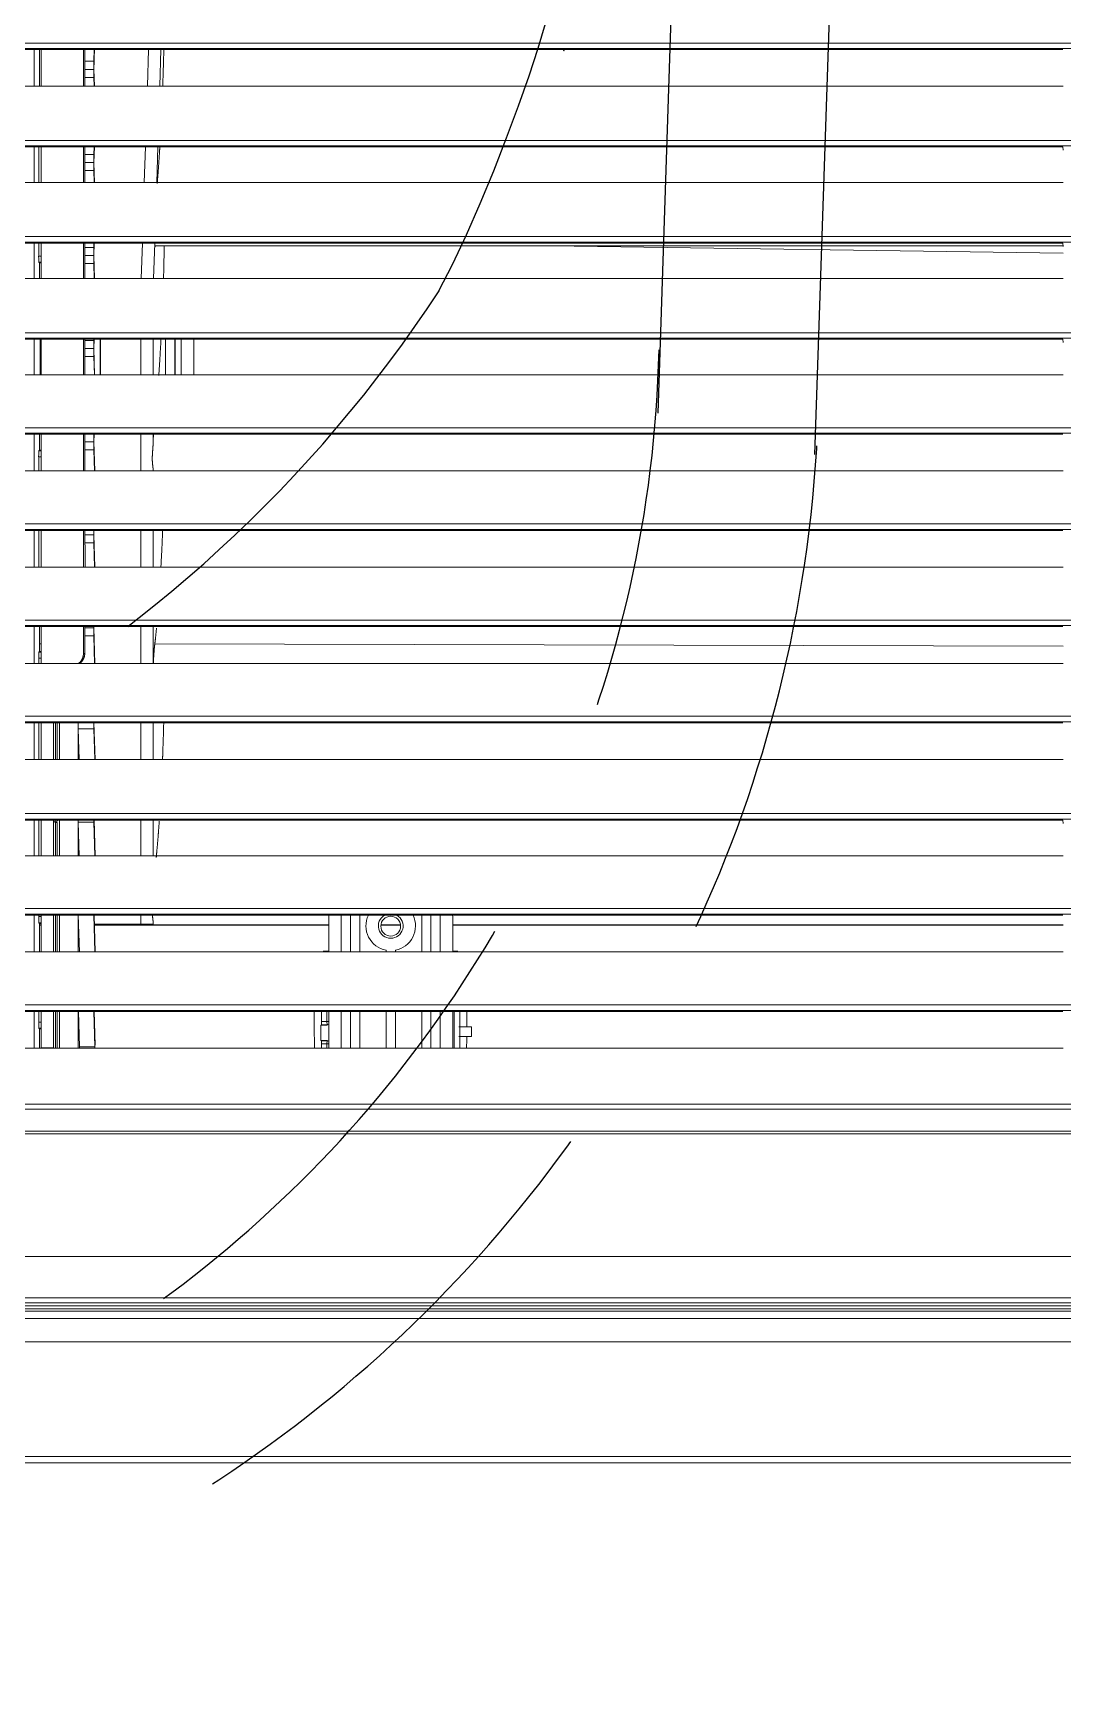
# Model space of a CAD drawing. Header units: inches. Extents: x 3778 to 56227, y -16914 to 35091.
# Drawn here: x 42725.7 to 42891, y -13116.6 to -12849.5 of the extents above; entities that cross this region are included whole.
import ezdxf

# ---------------------------------------------------------------- set-up
doc = ezdxf.new("R2010")
doc.units = ezdxf.units.IN
doc.header["$LTSCALE"] = 100
doc.header["$MEASUREMENT"] = 0
doc.linetypes.add('DH-HID2', pattern=[1.2, 0.8, -0.4])
doc.layers.add('2-con', color=2, linetype='Continuous')
doc.layers.add('FU-FURM', color=251, linetype='DH-HID2')
doc.layers.add('mark-B', color=2, linetype='Continuous', lineweight=20)

# ---------------------------------------------------------------- blocks, each defined once
blk = doc.blocks.new('cjscjdeh')
at = {"layer": 'FU-FURM', "color": 8}
for p, q in [((150668.99, 67933.39), (150679.65, 68251.53)), ((150694.15, 67926.74), (150705.03, 68251.49)), ((150649.73, 67991.94), (150650.92, 67995.89)), ((150648.27, 67987.53), (150649.73, 67991.94)), ((150646.56, 67982.68), (150648.27, 67987.53)), ((150644.66, 67977.55), (150646.56, 67982.68)), ((150642.6, 67972.28), (150644.66, 67977.55)), ((150640.43, 67967.04), (150642.6, 67972.28)), ((150638.22, 67961.97), (150640.43, 67967.04)), ((150635.99, 67957.24), (150638.22, 67961.97)), ((150633.81, 67952.99), (150635.99, 67957.24))]:
    blk.add_line(p, q, dxfattribs=at)
for centre, radius, start, end in [((150450.97, 68072.62), 218.51, 338.2072, 338.33), ((150450.97, 68072.62), 218.51, 213.0528, 326.805), ((150474.96, 67948.11), 194.25, 270.767, 358.6435), ((150481.27, 67940.8), 213.6, 270.767, 358.6433)]:
    blk.add_arc(centre, radius, start, end, dxfattribs=at)
blk = doc.blocks.new('무풍1WAY 대형')
at = {"layer": 'mark-B'}
for p, q in [((0, -25.23), (-523.58, -25.23)), ((-224.04, -24.74), (0, -24.74)), ((-486.45, -52.82), (486.43, -52.82)), ((486.43, -53.25), (-486.45, -53.25)), ((-485.68, -56.78), (485.66, -56.78)), ((485.66, -57.61), (-485.68, -57.61)), ((-207.04, -66.59), (-26.88, -66.59)), ((-110.12, -72.48), (-110.12, -66.59)), ((-109.23, -66.59), (-109.23, -72.48)), ((-109, -72.48), (-109, -66.59)), ((-109, -72.48), (-109, -66.59)), ((-107.01, -72.48), (-107.01, -66.59)), ((-107.01, -72.48), (-107.01, -66.59)), ((-105.51, -66.59), (-105.51, -72.48)), ((-105.51, -66.59), (-105.51, -72.48)), ((-104.02, -72.48), (-104.02, -66.59)), ((-104.02, -72.48), (-104.02, -66.59)), ((-99.79, -66.59), (-99.79, -72.48)), ((-99.79, -66.59), (-99.79, -72.48)), ((-98.29, -72.48), (-98.29, -66.59)), ((-98.29, -72.48), (-98.29, -66.59)), ((-94.06, -66.59), (-94.06, -72.48)), ((-94.06, -66.59), (-94.06, -72.48)), ((-92.57, -72.48), (-92.57, -66.59)), ((-92.57, -72.48), (-92.57, -66.59)), ((-91.07, -66.59), (-91.07, -72.48)), ((-91.07, -66.59), (-91.07, -72.48)), ((-89.08, -66.59), (-89.08, -72.48)), ((-89.08, -66.59), (-89.08, -72.48)), ((-88.81, -67.24), (-88.81, -66.59)), ((-87.91, -66.59), (-87.91, -67.24)), ((-51.54, -66.59), (-51.55, -66.81)), ((-49.06, -66.81), (-49.05, -66.59)), ((-48.86, -66.59), (-48.86, -72.48)), ((-45.87, -66.59), (-45.87, -72.48)), ((-45.49, -66.59), (-45.49, -72.48)), ((-45.19, -72.48), (-45.19, -66.59)), ((-44.89, -66.61), (-44.89, -72.48)), ((-42.93, -66.61), (-44.89, -66.61)), ((-42.93, -72.48), (-42.93, -66.61)), ((-42.66, -66.59), (-42.66, -69.68)), ((-41.77, -72.48), (-41.77, -66.59)), ((-110, -68.42), (-111.99, -68.42)), ((-111.99, -70.01), (-111.99, -68.42)), ((-110, -68.42), (-111.99, -68.42)), ((-111.99, -70.01), (-111.99, -68.42)), ((-88.81, -67.24), (-89.08, -67.25)), ((-88.82, -67.75), (-88.86, -67.79)), ((-88.81, -67.24), (-88.82, -67.75)), ((-88.82, -67.75), (-87.91, -67.75)), ((-87.91, -67.24), (-88.81, -67.24)), ((-87.91, -67.24), (-87.91, -67.75)), ((-87.91, -67.75), (-87.84, -67.82)), ((-87.84, -67.82), (-87.84, -70.26)), ((-51.59, -67.07), (-51.43, -72.48)), ((-51.55, -66.81), (-49.06, -66.81)), ((-51.55, -66.81), (-51.38, -72.48)), ((-48.89, -72.48), (-49.06, -66.81)), ((-110, -70.01), (-111.99, -70.01)), ((-110, -70.01), (-111.99, -70.01)), ((-88.81, -70.83), (-89.08, -70.83)), ((-88.86, -70.28), (-88.82, -70.33)), ((-88.81, -70.83), (-88.82, -70.33)), ((-87.91, -70.33), (-88.82, -70.33)), ((-88.81, -70.83), (-87.91, -70.83)), ((-88.81, -72.48), (-88.81, -70.83)), ((-87.84, -70.26), (-87.91, -70.33)), ((-87.91, -70.33), (-87.91, -70.83)), ((-87.91, -70.83), (-87.91, -72.48)), ((-42.66, -69.68), (-42.93, -69.68)), ((-42.56, -69.78), (-42.93, -69.78)), ((-42.51, -70.77), (-42.93, -70.77)), ((-42.56, -69.78), (-42.66, -69.68)), ((-42.51, -72.48), (-42.51, -70.77)), ((-482.87, -72.64), (482.85, -72.64)), ((482.85, -73.52), (-482.87, -73.52)), ((-26.96, -72.48), (-206.96, -72.48)), ((-207.04, -82.02), (-26.88, -82.02)), ((-109.71, -82.02), (-109.83, -82.14)), ((-109.83, -82.14), (-109, -82.14)), ((-109, -87.43), (-109, -82.02)), ((-109, -87.43), (-109, -82.02)), ((-107.01, -87.43), (-107.01, -82.02)), ((-107.01, -87.43), (-107.01, -82.02)), ((-105.51, -82.02), (-105.51, -87.91)), ((-105.51, -82.02), (-105.51, -87.91)), ((-104.02, -87.91), (-104.02, -82.02)), ((-104.02, -87.91), (-104.02, -82.02)), ((-99.79, -82.02), (-99.79, -82.28)), ((-99.79, -82.02), (-99.79, -82.28)), ((-98.29, -82.28), (-98.29, -82.02)), ((-98.29, -82.28), (-98.29, -82.02)), ((-94.06, -82.02), (-94.06, -87.91)), ((-94.06, -82.02), (-94.06, -87.91)), ((-92.57, -87.91), (-92.57, -82.02)), ((-92.57, -87.91), (-92.57, -82.02)), ((-91.07, -82.02), (-91.07, -87.43)), ((-91.07, -82.02), (-91.07, -87.43)), ((-89.08, -82.02), (-89.08, -87.43)), ((-89.08, -82.02), (-89.08, -87.43)), ((-89.08, -82.14), (-88.2, -82.14)), ((-88.2, -82.14), (-88.32, -82.02)), ((-51.59, -82.02), (-51.41, -87.91)), ((-51.54, -82.02), (-51.36, -87.91)), ((-48.87, -87.91), (-49.05, -82.02)), ((-48.86, -82.02), (-48.86, -87.91)), ((-45.87, -82.02), (-45.87, -87.92)), ((-45.49, -82.02), (-45.49, -87.91)), ((-45.19, -87.91), (-45.19, -82.02)), ((-44.89, -82.02), (-44.89, -87.91)), ((-42.93, -87.91), (-42.93, -82.02)), ((-42.66, -82.02), (-42.66, -86.58)), ((-41.77, -87.92), (-41.77, -82.02)), ((-480.14, -88.08), (480.12, -88.08)), ((-207.04, -86.37), (-109, -86.37)), ((-26.96, -87.91), (-206.96, -87.91)), ((-100.62, -86.37), (-97.46, -86.37)), ((-89.09, -86.37), (-54.78, -86.37)), ((-60.93, -86.45), (-60.87, -86.45)), ((-60.87, -86.45), (-60.87, -86.95)), ((-58.89, -86.45), (-58.89, -87.92)), ((-51.46, -86.45), (-58.89, -86.45)), ((-54.78, -86.32), (-54.78, -86.37)), ((-51.46, -86.37), (-54.78, -86.37)), ((-42.66, -86.37), (-42.93, -86.37)), ((-42.66, -86.58), (-42.93, -86.58)), ((-42.56, -86.69), (-42.93, -86.69)), ((-42.51, -87.68), (-42.93, -87.68)), ((-42.56, -86.69), (-42.66, -86.58)), ((-42.51, -87.91), (-42.51, -87.68)), ((480.12, -88.96), (-480.14, -88.96)), ((-207.04, -97.46), (-26.88, -97.46)), ((-60.87, -97.46), (-60.87, -103.17)), ((-58.89, -97.46), (-58.89, -103.17)), ((-51.58, -97.46), (-51.4, -103.17)), ((-51.52, -97.46), (-51.36, -102.86)), ((-48.87, -102.86), (-49.03, -97.46)), ((-48.86, -97.46), (-48.86, -103.17)), ((-45.87, -97.46), (-45.87, -103.16)), ((-45.49, -97.46), (-45.49, -102.79)), ((-45.19, -102.78), (-45.19, -97.46)), ((-44.89, -97.46), (-44.89, -103.16)), ((-42.93, -103.17), (-42.93, -97.46)), ((-42.51, -103.17), (-42.51, -97.46)), ((-41.77, -103.17), (-41.77, -97.46)), ((-477.44, -103.33), (477.42, -103.33)), ((-206.96, -103.17), (-207.02, -102.62)), ((-26.96, -103.17), (-206.96, -103.17)), ((-51.36, -102.86), (-48.87, -102.86)), ((-45.38, -102.78), (-45.14, -102.89)), ((-44.96, -102.89), (-45.19, -102.78)), ((-45.14, -102.89), (-44.96, -102.89)), ((-45.14, -102.89), (-45.14, -103.17)), ((477.42, -104.21), (-477.44, -104.21)), ((-207.04, -112.89), (-26.88, -112.89)), ((-60.87, -112.89), (-60.87, -118.79)), ((-58.89, -112.89), (-58.89, -118.79)), ((-51.56, -112.89), (-51.38, -118.79)), ((-51.51, -112.89), (-51.36, -117.8)), ((-48.87, -117.8), (-49.02, -112.89)), ((-48.86, -112.89), (-48.86, -118.79)), ((-45.87, -112.89), (-45.87, -118.78)), ((-45.49, -112.89), (-45.49, -118.79)), ((-45.19, -118.79), (-45.19, -112.89)), ((-44.89, -112.89), (-44.89, -118.79)), ((-42.93, -118.79), (-42.93, -112.89)), ((-42.51, -118.79), (-42.51, -112.89)), ((-41.77, -118.79), (-41.77, -112.89)), ((-474.68, -118.95), (474.66, -118.95)), ((474.66, -119.83), (-474.68, -119.83)), ((-26.96, -118.79), (-206.96, -118.79)), ((-51.36, -117.8), (-48.87, -117.8)), ((-207.04, -128.33), (-26.88, -128.33)), ((-60.87, -128.33), (-60.87, -134.22)), ((-58.89, -128.33), (-58.89, -134.22)), ((-51.55, -128.33), (-51.37, -134.03)), ((-51.49, -128.33), (-51.36, -132.73)), ((-49.91, -129.91), (-49.91, -134.22)), ((-49.91, -129.91), (-49.7, -129.91)), ((-49.7, -129.91), (-49.7, -134.22)), ((-42.93, -134.22), (-42.93, -128.33)), ((-42.93, -129.14), (-42.51, -129.14)), ((-42.93, -130.13), (-42.56, -130.13)), ((-42.93, -130.24), (-42.66, -130.24)), ((-42.66, -130.24), (-42.56, -130.13)), ((-42.66, -130.24), (-42.66, -134.22)), ((-42.51, -129.14), (-42.51, -128.33)), ((-41.77, -134.22), (-41.77, -128.33)), ((-207.04, -131.1), (-61.16, -131.46)), ((-51.36, -132.73), (-49.91, -132.73)), ((-42.66, -131.44), (-42.93, -131.44)), ((-471.95, -134.39), (471.93, -134.39)), ((471.93, -135.26), (-471.95, -135.26)), ((-26.96, -134.22), (-206.96, -134.22)), ((-51.37, -134.03), (-51.38, -134.22)), ((-51.35, -134.03), (-49.91, -134.03)), ((-207.04, -143.76), (-26.88, -143.76)), ((-60.87, -143.76), (-60.87, -149.66)), ((-58.89, -143.76), (-58.89, -149.66)), ((-51.53, -143.76), (-51.37, -148.97)), ((-51.48, -143.76), (-51.36, -147.67)), ((-49.95, -147.13), (-49.95, -143.76)), ((-49.7, -143.76), (-49.7, -149.66)), ((-42.93, -149.66), (-42.93, -143.76)), ((-42.51, -149.66), (-42.51, -143.76)), ((-41.77, -149.66), (-41.77, -143.76)), ((-51.37, -148.97), (-51.39, -149.66)), ((-51.36, -147.67), (-49.92, -147.67)), ((-51.35, -148.97), (-49.91, -148.97)), ((-49.92, -147.68), (-49.94, -147.48)), ((-49.91, -148.04), (-49.91, -149.66)), ((-469.22, -149.82), (469.2, -149.82)), ((469.2, -150.7), (-469.22, -150.7)), ((-26.96, -149.66), (-206.96, -149.66)), ((-207.04, -159.2), (-26.88, -159.2)), ((-60.87, -159.2), (-60.87, -159.61)), ((-58.89, -159.2), (-58.89, -165.09)), ((-51.52, -159.2), (-51.37, -163.9)), ((-51.46, -159.2), (-51.36, -162.61)), ((-49.91, -159.2), (-49.91, -165.09)), ((-49.7, -159.2), (-49.7, -165.09)), ((-42.93, -165.09), (-42.93, -159.2)), ((-42.51, -161.45), (-42.51, -159.2)), ((-41.77, -165.09), (-41.77, -159.2)), ((-51.36, -162.61), (-49.91, -162.61)), ((-42.93, -161.45), (-42.51, -161.45)), ((-42.93, -162.45), (-42.56, -162.45)), ((-42.93, -162.55), (-42.66, -162.55)), ((-42.66, -162.55), (-42.56, -162.45)), ((-42.66, -162.55), (-42.66, -165.09)), ((-466.49, -165.26), (466.47, -165.26)), ((-26.96, -165.09), (-206.96, -165.09)), ((-60.87, -163.4), (-60.87, -165.09)), ((-51.37, -163.9), (-51.41, -165.09)), ((-51.35, -163.9), (-49.91, -163.9)), ((466.47, -166.13), (-466.49, -166.13)), ((-207.04, -174.63), (-26.88, -174.63)), ((-67.41, -180.34), (-67.41, -174.63)), ((-65.41, -180.34), (-65.41, -174.63)), ((-64.42, -174.63), (-64.42, -180.34)), ((-64.4, -174.63), (-64.4, -180.34)), ((-62.86, -174.63), (-62.86, -180.34)), ((-60.87, -174.63), (-60.87, -180.34)), ((-58.89, -174.63), (-58.89, -180.34)), ((-52.45, -174.63), (-52.45, -180.34)), ((-52.38, -180.34), (-52.38, -174.63)), ((-51.5, -174.63), (-51.37, -178.84)), ((-51.45, -174.63), (-51.36, -177.55)), ((-49.91, -174.63), (-49.91, -180.35)), ((-49.7, -174.64), (-49.7, -180.35)), ((-42.93, -180.34), (-42.93, -174.63)), ((-42.76, -180.34), (-42.76, -174.63)), ((-41.77, -180.34), (-41.77, -174.63)), ((-51.37, -178.84), (-51.42, -180.34)), ((-51.36, -177.55), (-49.91, -177.55)), ((-51.35, -178.84), (-49.91, -178.84)), ((-463.79, -180.51), (463.77, -180.51)), ((463.77, -181.38), (-463.79, -181.38)), ((-206.96, -180.34), (-207.02, -179.8)), ((-26.96, -180.34), (-206.96, -180.34)), ((-51.36, -180.13), (-51.37, -180.34)), ((-51.36, -180.13), (-49.91, -180.13)), ((-207.04, -190.07), (-26.88, -190.07)), ((-60.96, -190.07), (-61.14, -195.78)), ((-58.97, -190.07), (-59.16, -195.78)), ((-51.49, -190.07), (-51.37, -193.78)), ((-51.43, -190.07), (-51.36, -192.49)), ((-49.91, -190.07), (-49.91, -195.78)), ((-49.7, -190.07), (-49.7, -195.78)), ((-42.93, -195.78), (-42.93, -190.07)), ((-42.66, -190.07), (-42.66, -192.6)), ((-41.77, -195.78), (-41.77, -190.07)), ((-207.04, -194.17), (-124.77, -195.34)), ((-51.37, -193.78), (-51.43, -195.78)), ((-51.36, -192.49), (-49.91, -192.49)), ((-51.35, -193.78), (-49.91, -193.78)), ((-42.66, -192.6), (-42.93, -192.6)), ((-42.56, -192.7), (-42.93, -192.7)), ((-42.51, -193.7), (-42.93, -193.7)), ((-42.56, -192.7), (-42.66, -192.6)), ((-42.51, -195.78), (-42.51, -193.7)), ((-461.06, -195.94), (461.04, -195.94)), ((461.04, -196.82), (-461.06, -196.82)), ((-206.96, -195.78), (-207.02, -195.23)), ((-207.01, -195.34), (-61.25, -195.34)), ((-26.96, -195.78), (-206.96, -195.78)), ((-51.36, -195.07), (-51.38, -195.78)), ((-51.36, -195.07), (-49.91, -195.07)), ((-207.04, -205.51), (-26.88, -205.51)), ((-61.46, -205.51), (-61.64, -211.22)), ((-59.47, -205.51), (-59.66, -211.22)), ((-51.47, -205.51), (-51.37, -208.72)), ((-51.42, -205.51), (-51.36, -207.42)), ((-49.91, -205.51), (-49.91, -211.21)), ((-49.7, -205.51), (-49.7, -211.22)), ((-42.93, -211.21), (-42.93, -205.51)), ((-42.51, -211.22), (-42.51, -205.51)), ((-41.77, -211.21), (-41.77, -205.5)), ((-51.36, -207.42), (-49.91, -207.42)), ((-206.96, -211.22), (-207.02, -210.67)), ((-51.37, -208.72), (-51.45, -211.22)), ((-51.36, -210.01), (-51.4, -211.22)), ((-51.36, -210.01), (-49.91, -210.01)), ((-51.35, -208.72), (-49.91, -208.72)), ((-458.33, -211.38), (458.31, -211.38)), ((458.31, -212.26), (-458.33, -212.26)), ((-26.96, -211.22), (-206.96, -211.22)), ((-207.04, -220.94), (-26.88, -220.94)), ((-61.96, -220.94), (-62.15, -226.83)), ((-59.97, -220.94), (-60.16, -226.83)), ((-51.46, -220.94), (-51.37, -223.65)), ((-51.4, -220.94), (-51.36, -222.36)), ((-49.91, -220.94), (-49.91, -226.83)), ((-49.7, -220.94), (-49.7, -226.83)), ((-42.93, -226.83), (-42.93, -220.94)), ((-42.66, -220.94), (-42.66, -226.84)), ((-41.77, -226.83), (-41.77, -220.94)), ((-51.36, -222.36), (-49.91, -222.36)), ((-51.35, -223.65), (-49.91, -223.65)), ((-455.56, -227), (455.55, -227)), ((-26.96, -226.84), (-206.96, -226.84)), ((-51.36, -224.95), (-51.42, -226.84)), ((-51.36, -224.95), (-49.91, -224.95)), ((455.55, -227.88), (-455.56, -227.88))]:
    blk.add_line(p, q, dxfattribs=at)
blk.add_circle((-99.04, -86.15), 1.59, dxfattribs=at)
blk.add_circle((-99.04, -86.15), 1.59, dxfattribs=at)
for centre, radius, start, end in [((-99.04, -86.19), 3.98, 100.8069, 205.6802), ((-99.04, -86.19), 3.98, 100.8069, 205.6802), ((-99.04, -86.19), 3.98, 334.3198, 79.1931), ((-99.04, -86.19), 3.98, 334.3198, 79.1931), ((-99.04, -86.19), 1.99, 90, 240.0694), ((-99.04, -86.19), 1.99, 90, 240.0694), ((-99.04, -86.19), 1.99, 299.9306, 90), ((-99.04, -86.19), 1.99, 299.9306, 90), ((-104.02, -87.43), 4.98, 180, 185.5462), ((-104.02, -87.43), 4.98, 180, 185.5462), ((-104.02, -87.43), 2.99, 180, 189.269), ((-104.02, -87.43), 2.99, 180, 189.269), ((-94.06, -87.43), 2.99, 350.731, 0), ((-94.06, -87.43), 2.99, 350.731, 0), ((-94.06, -87.43), 4.98, 354.4538, 0), ((-94.06, -87.43), 4.98, 354.4538, 0)]:
    blk.add_arc(centre, radius, start, end, dxfattribs=at)
for centre, major_axis, ratio, start_param, end_param in [((-110.6, -87.69), (0, -42.02), 0.017455, 4.186236, 4.236042), ((-110.6, -87.69), (0, -42.02), 0.017455, 4.186236, 4.236042), ((-87.43, -87.69), (0, -42.02), 0.017455, 1.941185, 2.09695), ((-87.43, -87.69), (0, -42.02), 0.017455, 1.941185, 2.09695), ((-88.82, -67.25), (-0.352, 0.352), 0.999695, 1.78936, 2.356042), ((-110.6, -87.69), (0, -42.02), 0.017455, 4.278263, 4.342001), ((-110.6, -87.69), (0, -42.02), 0.017455, 4.278263, 4.342001), ((-88.82, -70.82), (0.352, 0.352), 0.999695, 0.78555, 1.352233), ((-51.37, -104.15), (0, -1.49), 0.017455, 2.292428, 2.617994), ((-48.88, -104.15), (0, -1.49), 0.017455, 2.292428, 2.617994), ((-45.14, -103.39), (-0.223, -0.445), 0.99981, 3.605286, 4.704073), ((-51.37, -119.09), (0, -1.49), 0.017455, 1.776375, 2.617994), ((-48.88, -119.09), (0, -1.49), 0.017455, 1.776375, 2.617994), ((-51.37, -134.03), (0, -1.49), 0.017455, 1.570796, 2.617994), ((-51.37, -148.97), (0, -1.49), 0.017455, 1.570796, 2.617994), ((-51.37, -148.97), (0, -1.49), 0.017455, 1.089937, 1.570796), ((-51.37, -163.9), (0, -1.49), 0.017455, 1.570796, 2.617994), ((-42.56, -161.45), (0, -0.996), 0.052408, 0.052372, 1.570804), ((-51.37, -163.9), (0, -1.49), 0.017455, 0.523599, 1.570796), ((-51.37, -178.84), (0, -1.49), 0.017455, 1.570796, 2.617994), ((-51.37, -178.84), (0, -1.49), 0.017455, 0.523599, 1.570796), ((-51.37, -193.78), (0, -1.49), 0.017455, 1.570796, 2.617994), ((-51.37, -193.78), (0, -1.49), 0.017455, 0.523599, 1.570796), ((-42.56, -193.7), (0, -0.996), 0.052408, 1.570804, 3.089235), ((-51.37, -208.72), (0, -1.49), 0.017455, 1.570796, 2.617994), ((-51.37, -208.72), (0, -1.49), 0.017455, 0.523599, 1.570796), ((-51.37, -223.65), (0, -1.49), 0.017455, 1.570796, 2.617994), ((-51.37, -223.65), (0, -1.49), 0.017455, 0.523599, 1.570796)]:
    blk.add_ellipse(centre, major_axis=major_axis, ratio=ratio, start_param=start_param, end_param=end_param, dxfattribs=at)
for points, degree, knots in [([(-552.04, 0), (-460.03, 0), (-322.02, 0), (-184.01, 0), (-92.01, 0), (-46, 0), (0, 0)], 3, [0, 0, 0, 0, 0.5, 0.75, 0.75, 1, 1, 1, 1]), ([(-552.04, -0.02), (-506.03, -0.02), (-460.03, -0.02), (-368.03, -0.02), (-322.02, -0.02), (-230.02, -0.02), (-184.01, -0.02), (-92.01, -0.02), (-46, -0.02), (0, -0.02)], 3, [0, 0, 0, 0, 0.25, 0.25, 0.5, 0.5, 0.75, 0.75, 1, 1, 1, 1]), ([(0, -1.05), (-46, -1.05), (-92.01, -1.04), (-184.01, -1.04), (-230.02, -1.04), (-322.02, -1.04), (-368.03, -1.04), (-460.03, -1.04), (-506.03, -1.05), (-552.04, -1.05)], 3, [0, 0, 0, 0, 0.25, 0.25, 0.5, 0.5, 0.75, 0.75, 1, 1, 1, 1]), ([(0, -19.43), (-92.01, -19.43), (-184.01, -19.43), (-322.02, -19.43), (-368.03, -19.43), (-437.03, -19.43), (-460.03, -19.43), (-506.03, -19.43), (-529.04, -19.43), (-552.04, -19.43)], 3, [0, 0, 0, 0, 0.5, 0.5, 0.75, 0.75, 0.875, 0.875, 1, 1, 1, 1]), ([(-552.04, -23.18), (-529.04, -23.18), (-506.03, -23.18), (-460.03, -23.18), (-437.03, -23.18), (-368.03, -23.18), (-322.02, -23.18), (-184.01, -23.18), (-92.01, -23.18), (0, -23.18)], 3, [0, 0, 0, 0, 0.125, 0.125, 0.25, 0.25, 0.5, 0.5, 1, 1, 1, 1]), ([(0, -24.38), (-92.01, -24.38), (-184.01, -24.38), (-322.02, -24.38), (-368.03, -24.38), (-437.03, -24.38), (-460.03, -24.38), (-506.03, -24.38), (-529.04, -24.38), (-552.04, -24.38)], 3, [0, 0, 0, 0, 0.5, 0.5, 0.75, 0.75, 0.875, 0.875, 1, 1, 1, 1]), ([(547.71, -26.53), (502.06, -26.53), (456.42, -26.53), (365.14, -26.53), (319.49, -26.53), (228.21, -26.53), (182.56, -26.53), (91.28, -26.53), (45.63, -26.53), (-45.65, -26.53), (-91.3, -26.53), (-182.58, -26.53), (-273.87, -26.53), (-410.8, -26.53), (-502.08, -26.53), (-547.73, -26.53)], 3, [0, 0, 0, 0, 0.125, 0.125, 0.25, 0.25, 0.375, 0.375, 0.5, 0.5, 0.625, 0.625, 0.75, 0.875, 1, 1, 1, 1]), ([(-106.59, -33.13), (-116.7, -33.13), (-172.46, -33.13), (-273.87, -33.13), (-372.29, -33.13), (-425.07, -33.13), (-432.21, -33.13)], 3, [0, 0, 0, 0, 0.093212, 0.513729, 0.934246, 1, 1, 1, 1]), ([(-88.86, -67.79), (-88.41, -67.8), (-87.99, -67.81), (-87.84, -67.81), (-87.84, -67.82)], 2, [0, 0, 0, 0.5, 0.75, 1, 1, 1]), ([(-88.86, -67.79), (-88.41, -67.8), (-87.99, -67.81), (-87.84, -67.81), (-87.84, -67.82)], 2, [0, 0, 0, 0.5, 0.75, 1, 1, 1]), ([(-42.51, -70.77), (-42.51, -70.77), (-42.51, -70.76), (-42.51, -70.74), (-42.51, -70.73), (-42.51, -70.71), (-42.51, -70.7), (-42.51, -70.68), (-42.51, -70.67), (-42.51, -70.65), (-42.51, -70.63), (-42.51, -70.62), (-42.51, -70.6), (-42.51, -70.59), (-42.51, -70.57), (-42.51, -70.56), (-42.51, -70.54), (-42.51, -70.52), (-42.51, -70.51), (-42.51, -70.49), (-42.51, -70.48), (-42.51, -70.46), (-42.51, -70.45), (-42.51, -70.43), (-42.51, -70.42), (-42.51, -70.4), (-42.51, -70.39), (-42.51, -70.37), (-42.51, -70.35), (-42.51, -70.34), (-42.51, -70.32), (-42.51, -70.31), (-42.51, -70.3), (-42.51, -70.28), (-42.51, -70.27), (-42.51, -70.25), (-42.51, -70.24), (-42.51, -70.22), (-42.51, -70.21), (-42.52, -70.2), (-42.52, -70.18), (-42.52, -70.17), (-42.52, -70.15), (-42.52, -70.14), (-42.52, -70.13), (-42.52, -70.11), (-42.52, -70.1), (-42.52, -70.09), (-42.52, -70.08), (-42.52, -70.06), (-42.52, -70.05), (-42.52, -70.04), (-42.52, -70.03), (-42.52, -70.02), (-42.52, -70), (-42.53, -69.99), (-42.53, -69.98), (-42.53, -69.97), (-42.53, -69.96), (-42.53, -69.94), (-42.53, -69.93), (-42.53, -69.92), (-42.53, -69.91), (-42.53, -69.9), (-42.53, -69.89), (-42.54, -69.88), (-42.54, -69.87), (-42.54, -69.86), (-42.54, -69.85), (-42.54, -69.84), (-42.54, -69.83), (-42.54, -69.82), (-42.54, -69.82), (-42.55, -69.81), (-42.55, -69.8), (-42.55, -69.8), (-42.55, -69.79), (-42.55, -69.79), (-42.55, -69.79), (-42.55, -69.78), (-42.55, -69.78), (-42.56, -69.78)], 3, [0, 0, 0, 0, 0.010273, 0.020573, 0.030899, 0.041251, 0.05163, 0.062036, 0.072468, 0.082926, 0.093411, 0.103923, 0.114461, 0.125025, 0.135616, 0.146234, 0.156878, 0.167548, 0.178245, 0.188969, 0.199719, 0.210496, 0.2213, 0.23213, 0.242986, 0.25387, 0.264779, 0.275716, 0.286679, 0.297669, 0.308685, 0.319728, 0.330797, 0.341894, 0.353017, 0.364166, 0.375342, 0.386545, 0.397775, 0.409031, 0.420314, 0.431624, 0.44296, 0.454323, 0.465713, 0.47713, 0.488573, 0.500043, 0.511179, 0.522565, 0.534203, 0.546091, 0.55823, 0.57062, 0.583261, 0.596153, 0.609296, 0.62269, 0.636334, 0.65023, 0.664376, 0.678773, 0.693422, 0.708321, 0.723471, 0.738872, 0.754524, 0.770427, 0.78658, 0.802985, 0.819641, 0.836548, 0.853705, 0.871114, 0.888773, 0.906684, 0.924845, 0.943257, 0.961921, 0.980835, 1, 1, 1, 1]), ([(-109, -86.32), (-109.06, -86.32), (-112.7, -86.32), (-120.02, -86.32), (-142.09, -86.32), (-170, -86.32), (-195.36, -86.32), (-205.92, -86.32), (-207.03, -86.32)], 3, [0, 0, 0, 0, 0.001661, 0.111639, 0.223884, 0.676984, 0.965842, 1, 1, 1, 1]), ([(-54.78, -86.32), (-62.38, -86.32), (-73.82, -86.32), (-85.26, -86.32), (-89.09, -86.32)], 3, [0, 0, 0, 0, 0.665262, 1, 1, 1, 1]), ([(-60.87, -86.45), (-60.82, -86.45), (-60.3, -86.45), (-60.03, -86.45), (-59.67, -86.45), (-59.29, -86.45), (-58.89, -86.45)], 2, [0, 0, 0, 0.5, 0.5, 0.75, 0.75, 1, 1, 1]), ([(-60.87, -86.95), (-60.87, -86.95), (-60.87, -86.97), (-60.87, -86.98), (-60.87, -87), (-60.87, -87.02), (-60.87, -87.04), (-60.87, -87.05), (-60.86, -87.07), (-60.86, -87.09), (-60.86, -87.11), (-60.86, -87.13), (-60.86, -87.15), (-60.86, -87.17), (-60.85, -87.19), (-60.85, -87.21), (-60.85, -87.23), (-60.85, -87.25), (-60.84, -87.27), (-60.84, -87.29), (-60.84, -87.34), (-60.83, -87.42), (-60.81, -87.53), (-60.8, -87.64), (-60.79, -87.74), (-60.79, -87.82), (-60.78, -87.87), (-60.78, -87.9), (-60.78, -87.9)], 3, [0, 0, 0, 0, 0.021914, 0.043922, 0.066027, 0.088228, 0.110528, 0.132927, 0.155426, 0.178027, 0.200729, 0.223535, 0.246445, 0.269459, 0.29258, 0.315808, 0.339144, 0.362588, 0.386142, 0.409806, 0.433582, 0.548811, 0.660489, 0.76875, 0.87374, 0.934708, 0.995771, 1, 1, 1, 1]), ([(-42.51, -87.68), (-42.51, -87.68), (-42.51, -87.67), (-42.51, -87.65), (-42.51, -87.64), (-42.51, -87.62), (-42.51, -87.61), (-42.51, -87.59), (-42.51, -87.57), (-42.51, -87.56), (-42.51, -87.54), (-42.51, -87.53), (-42.51, -87.51), (-42.51, -87.49), (-42.51, -87.48), (-42.51, -87.46), (-42.51, -87.45), (-42.51, -87.43), (-42.51, -87.41), (-42.51, -87.4), (-42.51, -87.38), (-42.51, -87.36), (-42.51, -87.35), (-42.51, -87.33), (-42.51, -87.31), (-42.51, -87.3), (-42.51, -87.28), (-42.51, -87.26), (-42.51, -87.25), (-42.51, -87.23), (-42.51, -87.21), (-42.51, -87.2), (-42.51, -87.18), (-42.51, -87.16), (-42.51, -87.15), (-42.52, -87.13), (-42.52, -87.11), (-42.52, -87.1), (-42.52, -87.08), (-42.52, -87.06), (-42.52, -87.05), (-42.52, -87.03), (-42.52, -87.02), (-42.52, -87), (-42.52, -86.99), (-42.52, -86.97), (-42.52, -86.96), (-42.52, -86.94), (-42.52, -86.93), (-42.53, -86.91), (-42.53, -86.9), (-42.53, -86.89), (-42.53, -86.87), (-42.53, -86.86), (-42.53, -86.85), (-42.53, -86.84), (-42.53, -86.83), (-42.53, -86.81), (-42.53, -86.8), (-42.53, -86.79), (-42.54, -86.78), (-42.54, -86.77), (-42.54, -86.76), (-42.54, -86.75), (-42.54, -86.75), (-42.54, -86.74), (-42.54, -86.73), (-42.54, -86.72), (-42.54, -86.72), (-42.55, -86.71), (-42.55, -86.71), (-42.55, -86.7), (-42.55, -86.7), (-42.55, -86.69), (-42.55, -86.69), (-42.55, -86.69), (-42.55, -86.69), (-42.56, -86.69)], 3, [0, 0, 0, 0, 0.009815, 0.019725, 0.02973, 0.03983, 0.050024, 0.060314, 0.070698, 0.081178, 0.091752, 0.102421, 0.113185, 0.124045, 0.134999, 0.146048, 0.157192, 0.168432, 0.179766, 0.191195, 0.20272, 0.214339, 0.226054, 0.237864, 0.249768, 0.261768, 0.273863, 0.286053, 0.298338, 0.310718, 0.323194, 0.335764, 0.34843, 0.361191, 0.374047, 0.386998, 0.400045, 0.413186, 0.426423, 0.439755, 0.453182, 0.466704, 0.480322, 0.494034, 0.507842, 0.521746, 0.535744, 0.549838, 0.564027, 0.578311, 0.59269, 0.607165, 0.621735, 0.6364, 0.65116, 0.666016, 0.680967, 0.696013, 0.711155, 0.726392, 0.741724, 0.757151, 0.772674, 0.788292, 0.804005, 0.819814, 0.835718, 0.851717, 0.867811, 0.884001, 0.900287, 0.916667, 0.933143, 0.949714, 0.966381, 0.983143, 1, 1, 1, 1]), ([(-61.39, -97.19), (-61.54, -98.69), (-61.69, -100.52), (-61.78, -101.72), (-61.87, -103)], 2, [0, 0, 0, 0.603215, 0.603215, 1, 1, 1]), ([(-45.49, -102.79), (-45.49, -102.79), (-45.48, -102.79), (-45.47, -102.79), (-45.46, -102.79), (-45.46, -102.79), (-45.45, -102.78), (-45.44, -102.78), (-45.43, -102.78), (-45.42, -102.78), (-45.41, -102.78), (-45.4, -102.78), (-45.39, -102.78), (-45.38, -102.78), (-45.38, -102.78)], 3, [0, 0, 0, 0, 0.071251, 0.142546, 0.213886, 0.285274, 0.35671, 0.428197, 0.499737, 0.60017, 0.70031, 0.80026, 0.900123, 1, 1, 1, 1]), ([(-45.38, -102.78), (-45.35, -102.78), (-45.32, -102.78), (-45.28, -102.78), (-45.26, -102.78), (-45.23, -102.78), (-45.21, -102.78), (-45.2, -102.78), (-45.19, -102.78), (-45.19, -102.78)], 3, [0, 0, 0, 0, 0.25, 0.25, 0.5, 0.5, 0.75, 0.75, 1, 1, 1, 1]), ([(-62.4, -112.86), (-62.45, -114.19), (-62.55, -117.2), (-62.59, -118.84)], 2, [0, 0, 0, 0.449113, 1, 1, 1]), ([(-60.92, -128.33), (-60.95, -128.93), (-61.02, -129.97), (-61.07, -130.67), (-61.13, -131.25), (-61.16, -131.46)], 2, [0, 0, 0, 0.332304, 0.599383, 0.799691, 1, 1, 1]), ([(-49.1, -128.31), (-49.1, -128.31), (-49.1, -128.31), (-49.11, -128.32), (-49.12, -128.33), (-49.13, -128.33), (-49.14, -128.34), (-49.16, -128.35), (-49.17, -128.36), (-49.18, -128.37), (-49.19, -128.37), (-49.2, -128.38), (-49.2, -128.39), (-49.21, -128.4), (-49.22, -128.41), (-49.23, -128.42), (-49.24, -128.42), (-49.25, -128.43), (-49.26, -128.44), (-49.27, -128.45), (-49.28, -128.46), (-49.29, -128.46), (-49.29, -128.47), (-49.3, -128.48), (-49.31, -128.49), (-49.33, -128.5), (-49.35, -128.53), (-49.38, -128.56), (-49.42, -128.6), (-49.45, -128.63), (-49.48, -128.67), (-49.5, -128.71), (-49.53, -128.74), (-49.56, -128.78), (-49.58, -128.82), (-49.61, -128.86), (-49.63, -128.9), (-49.65, -128.94), (-49.68, -128.98), (-49.7, -129.02), (-49.72, -129.06), (-49.74, -129.1), (-49.75, -129.14), (-49.77, -129.18), (-49.79, -129.23), (-49.8, -129.27), (-49.81, -129.31), (-49.83, -129.35), (-49.84, -129.39), (-49.85, -129.44), (-49.86, -129.48), (-49.87, -129.52), (-49.88, -129.57), (-49.88, -129.61), (-49.89, -129.65), (-49.89, -129.69), (-49.9, -129.74), (-49.9, -129.78), (-49.9, -129.82), (-49.91, -129.86), (-49.91, -129.89), (-49.91, -129.91)], 3, [0, 0, 0, 0, 0.002941, 0.01025, 0.017502, 0.024696, 0.031832, 0.038911, 0.045931, 0.052894, 0.059798, 0.066645, 0.073434, 0.080166, 0.086839, 0.093455, 0.100013, 0.106513, 0.112955, 0.119339, 0.125666, 0.131935, 0.138146, 0.144299, 0.150394, 0.156431, 0.181961, 0.207406, 0.232766, 0.258042, 0.283233, 0.30834, 0.333362, 0.3583, 0.383154, 0.407923, 0.432608, 0.457209, 0.481727, 0.50616, 0.530509, 0.554775, 0.578956, 0.603055, 0.627069, 0.651, 0.674848, 0.698612, 0.722293, 0.745891, 0.769406, 0.792838, 0.816186, 0.839452, 0.862635, 0.885736, 0.908753, 0.931689, 0.954541, 0.977312, 1, 1, 1, 1]), ([(-48.89, -128.3), (-49.01, -128.39), (-49.4, -128.78), (-49.7, -129.5), (-49.7, -129.91)], 2, [0, 0, 0, 0.161205, 0.580602, 1, 1, 1]), ([(-42.56, -130.13), (-42.55, -130.13), (-42.55, -130.13), (-42.55, -130.13), (-42.55, -130.13), (-42.55, -130.13), (-42.55, -130.13), (-42.55, -130.12), (-42.55, -130.12), (-42.55, -130.12), (-42.55, -130.12), (-42.55, -130.11), (-42.55, -130.11), (-42.55, -130.11), (-42.54, -130.1), (-42.54, -130.1), (-42.54, -130.09), (-42.54, -130.09), (-42.54, -130.08), (-42.54, -130.08), (-42.54, -130.07), (-42.54, -130.07), (-42.54, -130.06), (-42.54, -130.06), (-42.54, -130.05), (-42.54, -130.05), (-42.54, -130.04), (-42.54, -130.03), (-42.53, -130.03), (-42.53, -130.02), (-42.53, -130.01), (-42.53, -130.01), (-42.53, -130), (-42.53, -129.99), (-42.53, -129.98), (-42.53, -129.98), (-42.53, -129.97), (-42.53, -129.96), (-42.53, -129.95), (-42.53, -129.95), (-42.53, -129.94), (-42.53, -129.93), (-42.53, -129.92), (-42.53, -129.91), (-42.53, -129.9), (-42.52, -129.89), (-42.52, -129.89), (-42.52, -129.88), (-42.52, -129.87), (-42.52, -129.86), (-42.52, -129.85), (-42.52, -129.84), (-42.52, -129.83), (-42.52, -129.82), (-42.52, -129.81), (-42.52, -129.8), (-42.52, -129.79), (-42.52, -129.78), (-42.52, -129.77), (-42.52, -129.76), (-42.52, -129.75), (-42.52, -129.74), (-42.52, -129.73), (-42.52, -129.72), (-42.52, -129.71), (-42.52, -129.7), (-42.52, -129.69), (-42.52, -129.68), (-42.51, -129.67), (-42.51, -129.66), (-42.51, -129.65), (-42.51, -129.64), (-42.51, -129.63), (-42.51, -129.62), (-42.51, -129.61), (-42.51, -129.6), (-42.51, -129.59), (-42.51, -129.58), (-42.51, -129.57), (-42.51, -129.55), (-42.51, -129.54), (-42.51, -129.53), (-42.51, -129.52), (-42.51, -129.51), (-42.51, -129.5), (-42.51, -129.49), (-42.51, -129.48), (-42.51, -129.47), (-42.51, -129.46), (-42.51, -129.45), (-42.51, -129.44), (-42.51, -129.43), (-42.51, -129.42), (-42.51, -129.41), (-42.51, -129.4), (-42.51, -129.39), (-42.51, -129.38), (-42.51, -129.37), (-42.51, -129.36), (-42.51, -129.34), (-42.51, -129.33), (-42.51, -129.32), (-42.51, -129.31), (-42.51, -129.3), (-42.51, -129.29), (-42.51, -129.28), (-42.51, -129.27), (-42.51, -129.26), (-42.51, -129.25), (-42.51, -129.24), (-42.51, -129.23), (-42.51, -129.22), (-42.51, -129.21), (-42.51, -129.2), (-42.51, -129.2), (-42.51, -129.19), (-42.51, -129.18), (-42.51, -129.17), (-42.51, -129.16), (-42.51, -129.15), (-42.51, -129.14), (-42.51, -129.14)], 3, [0, 0, 0, 0, 0.010645, 0.021253, 0.031822, 0.042353, 0.052846, 0.063301, 0.073718, 0.084097, 0.094438, 0.104741, 0.115006, 0.125233, 0.135422, 0.145573, 0.155686, 0.16576, 0.175797, 0.185796, 0.195757, 0.205679, 0.215564, 0.225411, 0.235219, 0.24499, 0.254722, 0.264417, 0.274073, 0.283692, 0.293272, 0.302815, 0.312319, 0.321786, 0.331214, 0.340604, 0.349957, 0.359271, 0.368547, 0.377786, 0.386986, 0.396149, 0.405273, 0.414359, 0.423407, 0.432418, 0.44139, 0.450324, 0.459221, 0.468079, 0.476899, 0.485682, 0.494426, 0.503132, 0.511801, 0.520431, 0.529024, 0.537578, 0.546094, 0.554573, 0.563013, 0.571416, 0.57978, 0.588107, 0.596395, 0.604646, 0.612858, 0.621033, 0.62917, 0.637268, 0.645329, 0.653352, 0.661336, 0.669283, 0.677192, 0.685063, 0.692896, 0.700691, 0.708448, 0.716167, 0.723848, 0.731491, 0.739096, 0.746664, 0.754193, 0.761685, 0.769138, 0.776553, 0.783931, 0.791271, 0.798572, 0.805836, 0.813062, 0.82025, 0.8274, 0.834512, 0.841587, 0.848623, 0.855621, 0.862582, 0.869504, 0.876389, 0.883236, 0.890045, 0.896816, 0.903549, 0.910244, 0.916901, 0.923521, 0.930102, 0.936646, 0.943152, 0.94962, 0.95605, 0.962442, 0.968796, 0.975113, 0.981391, 0.987632, 0.993835, 1, 1, 1, 1]), ([(-62.14, -143.76), (-62.14, -143.81), (-62.3, -146.7), (-62.42, -149.64)], 2, [0, 0, 0, 0.019345, 1, 1, 1]), ([(-49.94, -147.48), (-49.94, -147.48), (-49.94, -147.47), (-49.94, -147.46), (-49.94, -147.46), (-49.94, -147.45), (-49.94, -147.44), (-49.94, -147.43), (-49.94, -147.42), (-49.94, -147.42), (-49.94, -147.41), (-49.94, -147.4), (-49.94, -147.39), (-49.94, -147.38), (-49.94, -147.37), (-49.94, -147.37), (-49.94, -147.36), (-49.94, -147.35), (-49.94, -147.34), (-49.95, -147.33), (-49.95, -147.32), (-49.95, -147.31), (-49.95, -147.3), (-49.95, -147.29), (-49.95, -147.28), (-49.95, -147.28), (-49.95, -147.27), (-49.95, -147.26), (-49.95, -147.25), (-49.95, -147.24), (-49.95, -147.23), (-49.95, -147.22), (-49.95, -147.21), (-49.95, -147.2), (-49.95, -147.19), (-49.95, -147.18), (-49.95, -147.17), (-49.95, -147.16), (-49.95, -147.15), (-49.95, -147.14), (-49.95, -147.14), (-49.95, -147.13), (-49.95, -147.13)], 3, [0, 0, 0, 0, 0.026365, 0.052659, 0.078883, 0.105036, 0.131119, 0.157131, 0.183073, 0.208944, 0.234745, 0.260475, 0.286136, 0.311726, 0.337246, 0.362696, 0.388076, 0.413386, 0.438627, 0.463797, 0.488898, 0.513928, 0.53889, 0.563781, 0.588603, 0.613356, 0.638039, 0.662653, 0.687198, 0.711673, 0.736079, 0.760416, 0.784684, 0.808883, 0.833013, 0.857074, 0.881067, 0.904991, 0.928846, 0.952632, 0.97635, 1, 1, 1, 1]), ([(-49.91, -148.04), (-49.91, -148.03), (-49.91, -148.03), (-49.91, -148.02), (-49.91, -148), (-49.91, -147.99), (-49.91, -147.98), (-49.91, -147.97), (-49.91, -147.96), (-49.91, -147.95), (-49.91, -147.94), (-49.91, -147.93), (-49.91, -147.92), (-49.91, -147.91), (-49.91, -147.9), (-49.91, -147.89), (-49.91, -147.88), (-49.91, -147.87), (-49.91, -147.86), (-49.91, -147.85), (-49.91, -147.84), (-49.91, -147.83), (-49.91, -147.82), (-49.91, -147.8), (-49.91, -147.79), (-49.91, -147.79), (-49.91, -147.78), (-49.91, -147.77), (-49.91, -147.76), (-49.91, -147.75), (-49.91, -147.74), (-49.91, -147.73), (-49.92, -147.72), (-49.92, -147.71), (-49.92, -147.7), (-49.92, -147.69), (-49.92, -147.69), (-49.92, -147.68)], 3, [0, 0, 0, 0, 0.027034, 0.054157, 0.081369, 0.108672, 0.136064, 0.163545, 0.191117, 0.218779, 0.24653, 0.274372, 0.302305, 0.330327, 0.35844, 0.386644, 0.414938, 0.443324, 0.4718, 0.500366, 0.529024, 0.557773, 0.586614, 0.615545, 0.644568, 0.673683, 0.702888, 0.732186, 0.761575, 0.791056, 0.820629, 0.850294, 0.880051, 0.9099, 0.939841, 0.969874, 1, 1, 1, 1]), ([(-60.87, -159.61), (-60.87, -159.61), (-60.87, -159.62), (-60.87, -159.64), (-60.87, -159.66), (-60.87, -159.68), (-60.87, -159.69), (-60.87, -159.71), (-60.86, -159.73), (-60.86, -159.75), (-60.86, -159.77), (-60.86, -159.79), (-60.86, -159.81), (-60.86, -159.83), (-60.85, -159.85), (-60.85, -159.87), (-60.85, -159.89), (-60.85, -159.91), (-60.84, -159.93), (-60.84, -159.95), (-60.84, -160), (-60.83, -160.08), (-60.81, -160.19), (-60.8, -160.3), (-60.79, -160.4), (-60.79, -160.48), (-60.78, -160.55), (-60.78, -160.62), (-60.77, -160.69), (-60.77, -160.76), (-60.76, -160.84), (-60.76, -160.95), (-60.76, -161.09), (-60.76, -161.27), (-60.76, -161.46), (-60.76, -161.6), (-60.77, -161.7), (-60.77, -161.76), (-60.77, -161.82), (-60.78, -161.87), (-60.78, -161.93), (-60.78, -161.99), (-60.79, -162.04), (-60.79, -162.1), (-60.79, -162.16), (-60.8, -162.22), (-60.8, -162.28), (-60.81, -162.34), (-60.81, -162.4), (-60.82, -162.46), (-60.82, -162.52), (-60.83, -162.58), (-60.83, -162.64), (-60.83, -162.7), (-60.84, -162.76), (-60.84, -162.82), (-60.85, -162.89), (-60.85, -162.95), (-60.86, -163.01), (-60.86, -163.08), (-60.86, -163.14), (-60.87, -163.21), (-60.87, -163.27), (-60.87, -163.34), (-60.87, -163.38), (-60.87, -163.4)], 3, [0, 0, 0, 0, 0.007105, 0.01424, 0.021407, 0.028605, 0.035834, 0.043096, 0.050391, 0.057718, 0.065079, 0.072472, 0.0799, 0.087362, 0.094858, 0.102388, 0.109954, 0.117555, 0.125191, 0.132864, 0.140572, 0.177932, 0.214141, 0.249243, 0.283284, 0.303051, 0.322847, 0.342683, 0.362564, 0.3825, 0.402496, 0.422562, 0.469564, 0.516053, 0.562132, 0.607907, 0.621072, 0.634241, 0.647417, 0.6606, 0.673795, 0.687004, 0.700228, 0.713471, 0.726734, 0.740021, 0.753334, 0.766675, 0.780046, 0.79345, 0.806889, 0.820366, 0.833883, 0.847442, 0.861045, 0.874694, 0.888393, 0.902143, 0.915946, 0.929804, 0.94372, 0.957695, 0.971733, 0.985833, 1, 1, 1, 1]), ([(-61.79, -174.51), (-61.98, -177.15), (-62.15, -180.27), (-62.15, -180.34)], 2, [0, 0, 0, 0.978036, 1, 1, 1]), ([(-62.56, -190.1), (-62.59, -191.19), (-62.65, -193.87), (-62.67, -195.39)], 2, [0, 0, 0, 0.406759, 1, 1, 1]), ([(-61.33, -195.31), (-69.67, -195.31), (-85.75, -195.31), (-108.46, -195.31), (-128.32, -195.31), (-144.85, -195.31), (-158.42, -195.31), (-172.17, -195.31), (-188.13, -195.31), (-200.41, -195.31), (-207.01, -195.31)], 3, [0, 0, 0, 0, 0.1718, 0.331147, 0.467524, 0.580933, 0.671373, 0.747129, 0.864063, 1, 1, 1, 1]), ([(-61.55, -205.35), (-61.71, -207.25), (-61.91, -210.28), (-61.96, -211.13)], 2, [0, 0, 0, 0.728784, 1, 1, 1]), ([(-62.43, -220.94), (-62.48, -222.3), (-62.57, -225.32), (-62.61, -226.9)], 2, [0, 0, 0, 0.458416, 1, 1, 1])]:
    blk.add_open_spline(points, degree=degree, knots=knots, dxfattribs=at)
for points, degree in [([(547.71, -25.68), (-0.01, -25.67), (-547.73, -25.68)], 2), ([(-0.01, -33.13), (-35.54, -33.13), (-71.06, -33.13), (-106.59, -33.13)], 3), ([(-87.84, -70.26), (-87.84, -70.26), (-87.99, -70.27), (-88.27, -70.28), (-88.64, -70.28), (-88.86, -70.28)], 2), ([(-87.84, -70.26), (-87.84, -70.26), (-87.99, -70.27), (-88.27, -70.28), (-88.64, -70.28), (-88.86, -70.28)], 2), ([(-97.47, -86.32), (-98.52, -86.32), (-99.57, -86.32), (-100.61, -86.32)], 3), ([(-60.93, -86.45), (-60.9, -86.62), (-60.87, -86.95)], 2), ([(-51.46, -86.32), (-52.56, -86.32), (-53.67, -86.32), (-54.78, -86.32)], 3), ([(-54.78, -86.37), (-54.78, -86.4), (-54.78, -86.45)], 2), ([(-42.66, -86.32), (-42.75, -86.32), (-42.84, -86.32), (-42.93, -86.32)], 3), ([(-61.16, -131.46), (-61.3, -132.57), (-61.43, -133.96)], 2), ([(-60.87, -163.4), (-60.9, -164.28), (-60.95, -165.1)], 2), ([(-61.32, -195.31), (-61.28, -195.25), (-61.25, -195.34)], 2), ([(-51.37, -223.65), (-51.47, -226.84)], 1)]:
    blk.add_open_spline(points, degree=degree, dxfattribs=at)
blk = doc.blocks.new('dpdjzjs')
at = {"layer": 'mark-B', "rotation": 180}
blk.add_blockref('무풍1WAY 대형', (178654.91, 88751.49), dxfattribs=at)

msp = doc.modelspace()

# ---------------------------------------------------------------- block references
msp.add_blockref('cjscjdeh', (-107842.97, -80843.84))
at = {"layer": '2-con'}
msp.add_blockref('dpdjzjs', (-135970.86, -101830.44), dxfattribs=at)

doc.saveas('drawing.dxf')
